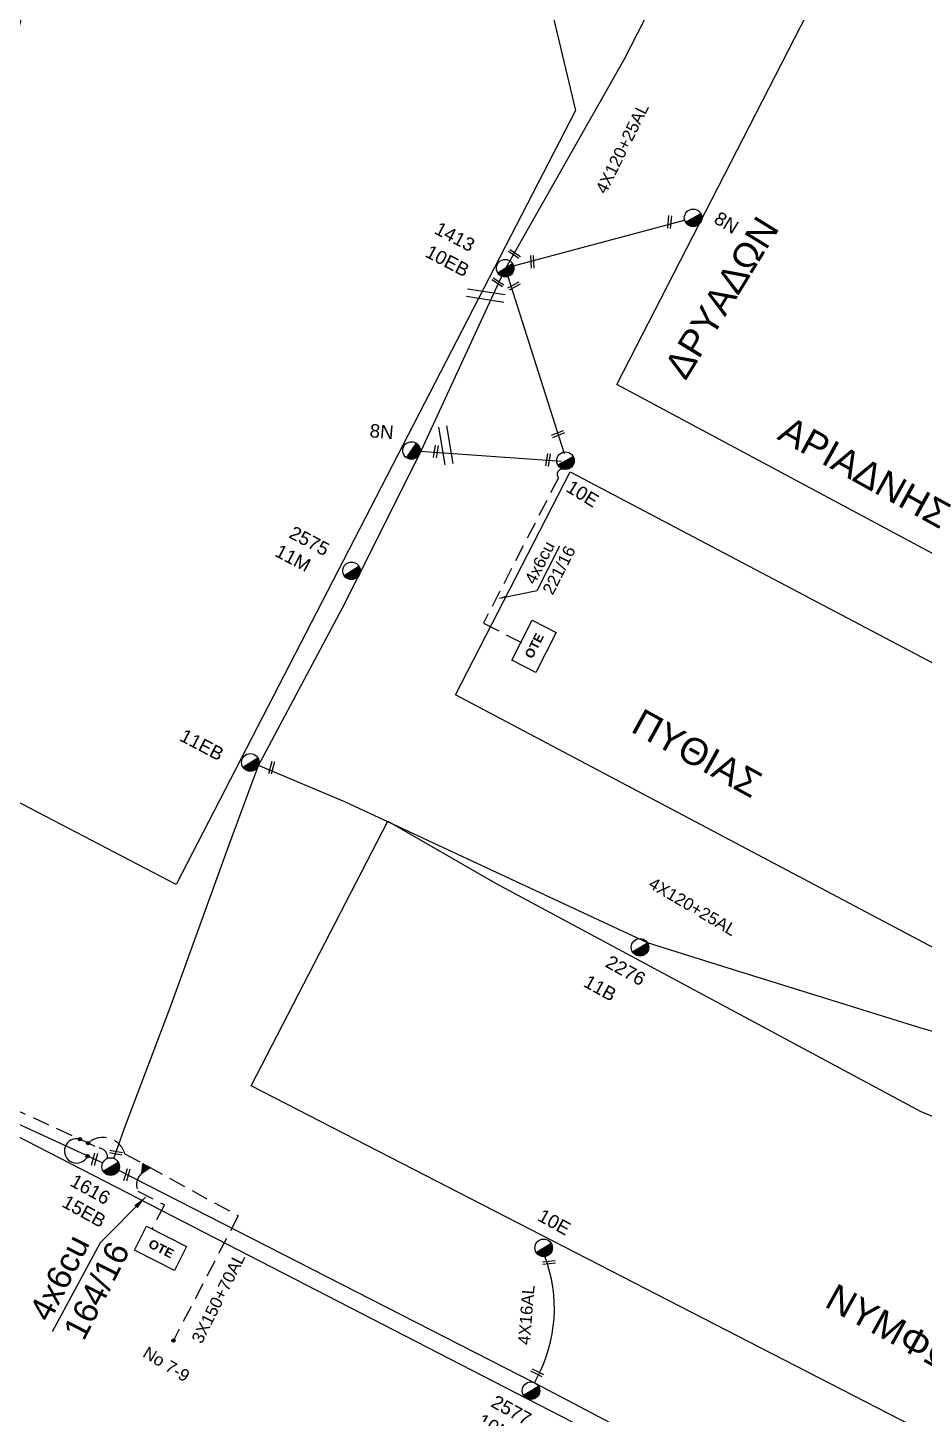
# Model space of a CAD drawing. Header units: millimetres. Extents: x 2087 to 5289, y 222 to 1137.
# Drawn here: x 2899.1 to 2965.9, y 556.6 to 660 of the extents above; entities that cross this region are included whole.
import ezdxf

# ---------------------------------------------------------------- set-up
doc = ezdxf.new("R2010")
doc.units = ezdxf.units.MM
doc.linetypes.add('DASHED', pattern=[19.05, 12.7, -6.35])
for name, color, linetype in [('Pillar OTE', 7, 'Continuous'), ('Άγνωστα', 7, 'Continuous'), ('Γυμνά εναέρια ΧΤ (3Φ)   4x16CU', 7, 'Continuous'), ('Γυμνά εναέρια ΧΤ και ΦΟΠ (3Φ)   4x50+16AL', 7, 'Continuous'), ('Επιγραφές - Σχήματα', 7, 'Continuous'), ('Καλώδια ΧΤ   3x150+70AL', 7, 'DASHED'), ('Μηχανική τομή', 7, 'Continuous'), ('Στύλος ΦΜ', 7, 'Continuous'), ('Στύλος ΦΜ @ 1', 7, 'Continuous'), ('Συνδέσεις', 7, 'Continuous'), ('Συνεστραμμένα ΧΤ   3x70+54.6+25 AL', 7, 'SYN_LINE'), ('Συνεστραμμενα ΧΤ  4Χ120+25 Al', 7, 'Continuous'), ('Τομή', 7, 'Continuous'), ('Υπόβαθρο ΔΕΗ', 7, 'Continuous'), ('Υπόγεια καλώδια Παροχών ΧΤ   4x50AL', 7, 'DASHED'), ('Υπόγεια καλώδια Παροχών ΧΤ   4x6', 7, 'DASHED')]:
    doc.layers.add(name, color=color, linetype=linetype)
doc.styles.add('arial', font='arial.ttf')
doc.styles.get("Standard").update_dxf_attribs({"font": 'arial.ttf'})
doc.linetypes.add('SYN_LINE', pattern='A,0.5,-0.0001,["/\\/\\/\\/",Standard,S=0.1,R=0,X=0,Y=-0.05],-0.25', length=0.7501)
doc.dimstyles.new('ISO-25', dxfattribs={"dimtxt": 2.5, "dimasz": 2.5, "dimexe": 1.25, "dimexo": 0.625, "dimtad": 1, "dimtxsty": 'Standard', "dimcen": 2.5, "dimadec": 0, "dimazin": 0, "dimtfac": 1, "dimtmove": 0, "dimatfit": 3, "dimfxl": 1, "dimarcsym": 0})

# ---------------------------------------------------------------- blocks, each defined once
blk = doc.blocks.new('ΤΟΜΗ')
at = {"layer": 'Τομή', "ltscale": 40}
for p, q in [((-5.68, 0), (5.68, 0)), ((5.68, -2.33), (-5.68, -2.33))]:
    blk.add_line(p, q, dxfattribs=at)
blk = doc.blocks.new('ΜΗΧΑΝΙΚΗ ΤΟΜΗ')
at = {"layer": 'Μηχανική τομή', "ltscale": 40}
for p, q in [((-1.89, 0.78), (1.89, 0.78)), ((1.89, 0), (-1.89, 0))]:
    blk.add_line(p, q, dxfattribs=at)
blk = doc.blocks.new('ΥΠΑΡΧΩΝ ΤΣΙΜΕΝΤΕΝΙΟΣ ΣΤΥΛΟΣ')
at = {"layer": 'Στύλος ΦΜ'}
blk.add_hatch(color=7, dxfattribs=at).paths.add_polyline_path([(-1.29, -2.28, 0.574793), (2.62, 0, 0.268822), (1.3, 2.27)])
at = {"layer": 'Στύλος ΦΜ', "color": 7}
blk.add_line((-1.29, -2.28), (1.3, 2.27), dxfattribs=at)
blk.add_circle((0, 0), 2.62, dxfattribs=at)
at = {"layer": 'Στύλος ΦΜ', "flags": 4}
for tag, p in [('ΑΡΙΘΜΟΣ', (-4.68, 8.05)), ('ΤΥΠΟΣ', (-4.91, 3.03))]:
    blk.add_attdef(tag, p, '', height=4, dxfattribs=at)
blk = doc.blocks.new('_ΣΥΝΔΕΣΗ')
at = {"layer": 'Συνδέσεις', "linetype": 'SYN_LINE', "ltscale": 40}
blk.add_hatch(color=256, dxfattribs=at).paths.add_polyline_path([(0.5, -0.01, 1), (-0.5, -0.01, 1)])
at = {"layer": 'Συνδέσεις'}
blk.add_circle((0, -0.01), 0.5, dxfattribs=at)
blk = doc.blocks.new('PILLAR ΟΤΕ')
at = {"layer": 'Pillar OTE', "ltscale": 40}
blk.add_lwpolyline([(-3.31, 2.02), (3.39, 2.02), (3.39, -1.99), (-3.31, -1.99)], close=True, dxfattribs=at)
at = {"layer": 'Pillar OTE', "insert": (-1.81, 0.71), "char_height": 1.3575, "width": 109.961, "attachment_point": 1}
blk.add_mtext('{\\fArial|b1|i0|c161|p34;OTE}', dxfattribs=at)

msp = doc.modelspace()

# ---------------------------------------------------------------- hatches: boundary and pattern name
at = {"layer": 'Pillar OTE', "ltscale": 40}
h = msp.add_hatch(color=256, dxfattribs=at)
h.dxf.hatch_style = 1
h.paths.add_polyline_path([(2907.64, 575.34), (2907.57, 574.59), (2908.19, 575.02)])

# ---------------------------------------------------------------- linework, layer by layer
msp.add_lwpolyline([(2908.19, 575.02), (2907.57, 574.59), (2907.64, 575.34), (2908.19, 575.02)], dxfattribs=at)
at = {"layer": 'Άγνωστα', "color": 6, "linetype": 'SYN_LINE', "ltscale": 10}
for points in [[(2935.31, 642.27), (2948.07, 645.68)], [(2934.88, 641.47), (2939.09, 628.28)], [(2928.34, 628.45), (2938.88, 627.71)]]:
    msp.add_lwpolyline(points, dxfattribs=at)
at = {"layer": 'Άγνωστα', "color": 27, "linetype": 'SYN_LINE', "ltscale": 10}
msp.add_lwpolyline([(2905.48, 575.71), (2906.28, 577.97), (2909.73, 587.09), (2914.13, 599.25), (2916.29, 605.02), (2922.52, 616.71), (2923.86, 619.37), (2928.28, 628.21), (2934.56, 641.77)], dxfattribs=at)
at = {"layer": 'Γυμνά εναέρια ΧΤ (3Φ)   4x16CU', "color": 2}
msp.add_lwpolyline([(2936.87, 558.98), (2937.03, 559.28, 0.217074), (2937.64, 568.42, -1.44615)], format="xyb", dxfattribs=at)
at = {"layer": 'Γυμνά εναέρια ΧΤ και ΦΟΠ (3Φ)   4x50+16AL', "color": 2, "linetype": 'Continuous', "ltscale": 0.1}
msp.add_lwpolyline([(2905.84, 574.83), (2936.87, 558.98), (2958.8, 547.45)], dxfattribs=at)
at = {"layer": 'Καλώδια ΧΤ   3x150+70AL', "color": 2, "linetype": 'DASHED', "ltscale": 0.1}
for points in [[(2890.81, 582.74), (2904.4, 576.48, -0.408873), (2905.02, 575.71)], [(2903.58, 576.86, -0.544679), (2906.31, 576.06), (2914.77, 571.43), (2909.93, 562.13)]]:
    msp.add_lwpolyline(points, format="xyb", dxfattribs=at)
at = {"layer": 'Συνεστραμμένα ΧΤ   3x70+54.6+25 AL', "color": 2, "linetype": 'SYN_LINE', "ltscale": 10}
msp.add_lwpolyline([(2865.4, 593.45), (2904.66, 575.37)], dxfattribs=at)
at = {"layer": 'Συνεστραμμενα ΧΤ  4Χ120+25 Al', "color": 6, "linetype": 'SYN_LINE', "ltscale": 10}
msp.add_lwpolyline([(2934.63, 641.91), (2943.55, 657.66), (2950.09, 670.43), (2953.47, 677.31)], dxfattribs=at)
at = {"layer": 'Συνεστραμμενα ΧΤ  4Χ120+25 Al', "color": 27, "linetype": 'SYN_LINE', "ltscale": 10}
msp.add_lwpolyline([(2988.83, 578.4), (2978.34, 581.83), (2965.8, 585.39), (2950.93, 590.02), (2945.3, 591.79), (2922.72, 602.3), (2916.29, 605.02)], dxfattribs=at)
at = {"layer": 'Υπόβαθρο ΔΕΗ'}
for points in [[(2969.02, 684.07), (3018.03, 657.72), (2979.52, 584.61), (2930.98, 610.28), (2939.53, 626.9), (2988.27, 601.22)], [(2991.54, 607.44), (2943.02, 633.41), (2969.02, 684.07)], [(2899.31, 663.59), (2937.3, 664.93), (2939.93, 653.85), (2910.14, 596.13), (2885.53, 608.95), (2899.31, 663.59)], [(2937.06, 618.07), (2938.76, 621.38)], [(2879.82, 586.86), (2948.81, 551.37), (2909.94, 479.72), (2858.51, 502.53), (2879.82, 586.86)], [(2904.48, 569.41), (2900.9, 562.78)]]:
    msp.add_lwpolyline(points, dxfattribs=at)
for points in [[(2915.73, 581.13), (2925.94, 600.86), (2933.96, 596.24), (2965.69, 579.22), (2968.47, 578.06), (2985.35, 569.12), (3021.12, 549.44), (3012, 531.54, 0.100994)], [(3012, 531.54, -0.436171), (3011.88, 531.51), (3010.96, 531.88), (2990.07, 542.89), (2915.73, 581.13)]]:
    msp.add_lwpolyline(points, format="xyb", dxfattribs=at)
msp.add_arc((2902.71, 576.27), 0.911, 73.6439, 335.5776, dxfattribs=at)
at = {"layer": 'Υπόγεια καλώδια Παροχών ΧΤ   4x6', "color": 6, "linetype": 'DASHED', "ltscale": 0.1}
msp.add_lwpolyline([(2939.09, 627.09, 0.764749), (2938.65, 626.47), (2933.07, 615.63), (2935.89, 614.18)], format="xyb", dxfattribs=at)
at = {"layer": 'Υπόγεια καλώδια Παροχών ΧΤ   4x6', "color": 2, "linetype": 'DASHED', "ltscale": 0.1}
msp.add_lwpolyline([(2907.57, 574.59, 0.330744), (2907.28, 573.28), (2909.26, 572.26), (2908.35, 570.48)], format="xyb", dxfattribs=at)

# ---------------------------------------------------------------- block references
at = {"layer": 'Pillar OTE', "xscale": 0.5, "yscale": 0.5, "zscale": 0.5}
for p, rotation in [((2936.83, 613.87), 62.78261531645214), ((2908.95, 569), 333)]:
    msp.add_blockref('PILLAR ΟΤΕ', p, dxfattribs=dict(at, rotation=rotation))
at = {"layer": 'Μηχανική τομή'}
for p, xscale, yscale, zscale, rotation in [((2946.85, 645.54), 0.2499999999999994, 0.2499999999999994, 0.2499999999999994, 264.2799181398838), ((2935.42, 643.23), 0.2499999999999994, 0.2499999999999994, 0.2499999999999994, 146.2978261429696), ((2936.61, 642.56), 0.2499999999999995, 0.2499999999999995, 0.2499999999999995, 273.2659492104429), ((2934.19, 641.12), 0.2499999999999994, 0.2499999999999994, 0.2499999999999994, 146.2978261429696), ((2935.3, 640.85), 0.2499999999999995, 0.2499999999999995, 0.2499999999999995, 207.7407658683296), ((2938.66, 629.63), 0.2499999999999996, 0.2499999999999996, 0.2499999999999996, 22.28811342408576), ((2929.41, 628.44), 0.2499999999999995, 0.2499999999999995, 0.2499999999999995, 260.9730075197434), ((2937.78, 627.81), 0.2499999999999996, 0.2499999999999996, 0.2499999999999996, 260.9730075197434), ((2917.36, 604.82), 0.2499999999999998, 0.2499999999999998, 0.2499999999999998, 74.85417437094054), ((2904.14, 575.61), 0.2499999999999998, 0.2499999999999998, 0.2499999999999998, 74.44266566311089), ((2905.66, 576.24), 0.2499999999999998, 0.2499999999999998, 0.2499999999999998, 169.0515205153155), ((2906.56, 574.46), 0.2499999999999998, 0.2499999999999998, 0.2499999999999998, 74.44266566311089), ((2937.96, 567.85), 0.24999999999974, 0.24999999999974, 0.24999999999974, 5.91376723486743), ((2937.02, 559.63), 0.2499999999999999, 0.2499999999999999, 0.2499999999999999, 332.579859277523)]:
    msp.add_blockref('ΜΗΧΑΝΙΚΗ ΤΟΜΗ', p, dxfattribs=dict(at, xscale=xscale, yscale=yscale, zscale=zscale, rotation=rotation))
at = {"layer": 'Στύλος ΦΜ @ 1', "ltscale": 40}
ref = msp.add_blockref('ΥΠΑΡΧΩΝ ΤΣΙΜΕΝΤΕΝΙΟΣ ΣΤΥΛΟΣ', (2948.7, 645.85), dxfattribs=dict(at, xscale=0.2499999999999999, yscale=0.2499999999999999, zscale=0.2499999999999999, rotation=328.5155825786242))
ref.add_attrib('ΤΥΠΟΣ', '8N', (2950.17, 645.53), dxfattribs={"layer": 'Στύλος ΦΜ', "height": 1, "rotation": 328.5156, "flags": 4})
ref = msp.add_blockref('ΥΠΑΡΧΩΝ ΤΣΙΜΕΝΤΕΝΙΟΣ ΣΤΥΛΟΣ', (2934.68, 642.09), dxfattribs=dict(at, xscale=0.2499999999999999, yscale=0.2499999999999999, zscale=0.2499999999999999, rotation=332.2072034596766))
ref.add_attrib('ΤΥΠΟΣ', '1413', (2929.32, 644.72), dxfattribs={"layer": 'Στύλος ΦΜ', "height": 1, "rotation": 332.2072, "flags": 4})
ref.add_attrib('ΑΡΙΘΜΟΣ', '10EB', (2928.64, 642.99), dxfattribs={"layer": 'Στύλος ΦΜ', "height": 1, "rotation": 332.2072, "flags": 4})
ref = msp.add_blockref('ΥΠΑΡΧΩΝ ΤΣΙΜΕΝΤΕΝΙΟΣ ΣΤΥΛΟΣ', (2927.69, 628.5), dxfattribs=dict(at, xscale=0.2499999999999999, yscale=0.2499999999999999, zscale=0.2499999999999999, rotation=355.2748232400186))
ref.add_attrib('ΤΥΠΟΣ', '8N', (2924.54, 629.49), dxfattribs={"layer": 'Στύλος ΦΜ', "height": 1, "rotation": 355.2748, "flags": 4})
ref = msp.add_blockref('ΥΠΑΡΧΩΝ ΤΣΙΜΕΝΤΕΝΙΟΣ ΣΤΥΛΟΣ', (2939.18, 627.74), dxfattribs=dict(at, xscale=0.2499999999999999, yscale=0.2499999999999999, zscale=0.2499999999999999, rotation=328.5155825786242))
ref.add_attrib('ΤΥΠΟΣ', '10Ε', (2939.14, 625.5), dxfattribs={"layer": 'Στύλος ΦΜ', "height": 1, "rotation": 328.5156, "flags": 4})
ref = msp.add_blockref('ΥΠΑΡΧΩΝ ΤΣΙΜΕΝΤΕΝΙΟΣ ΣΤΥΛΟΣ', (2923.22, 619.52), dxfattribs=dict(at, xscale=0.2499999999999999, yscale=0.2499999999999999, zscale=0.2499999999999999, rotation=332.2072034596766))
ref.add_attrib('ΤΥΠΟΣ', '2575', (2918.47, 622.04), dxfattribs={"layer": 'Στύλος ΦΜ', "height": 1, "rotation": 332.2072, "flags": 4})
ref.add_attrib('ΑΡΙΘΜΟΣ', '11Μ', (2917.42, 620.67), dxfattribs={"layer": 'Στύλος ΦΜ', "height": 1, "rotation": 332.2072, "flags": 4})
ref = msp.add_blockref('ΥΠΑΡΧΩΝ ΤΣΙΜΕΝΤΕΝΙΟΣ ΣΤΥΛΟΣ', (2915.67, 605.24), dxfattribs=dict(at, xscale=0.2499999999999999, yscale=0.2499999999999999, zscale=0.2499999999999999, rotation=332.2072034596766))
ref.add_attrib('ΤΥΠΟΣ', '11EB', (2910.32, 606.91), dxfattribs={"layer": 'Στύλος ΦΜ', "height": 1, "rotation": 332.2072, "flags": 4})
ref = msp.add_blockref('ΥΠΑΡΧΩΝ ΤΣΙΜΕΝΤΕΝΙΟΣ ΣΤΥΛΟΣ', (2944.74, 591.45), dxfattribs=dict(at, xscale=0.2499999999999997, yscale=0.2499999999999997, zscale=0.2499999999999997, rotation=331.0369859136696))
ref.add_attrib('ΤΥΠΟΣ', '2276', (2942.07, 590.04), dxfattribs={"layer": 'Στύλος ΦΜ', "height": 1, "rotation": 331.037, "flags": 4})
ref.add_attrib('ΑΡΙΘΜΟΣ', '11B', (2940.44, 588.58), dxfattribs={"layer": 'Στύλος ΦΜ', "height": 1, "rotation": 331.037, "flags": 4})
ref = msp.add_blockref('ΥΠΑΡΧΩΝ ΤΣΙΜΕΝΤΕΝΙΟΣ ΣΤΥΛΟΣ', (2905.25, 575.1), dxfattribs=dict(at, xscale=0.2499999999999997, yscale=0.2499999999999997, zscale=0.2499999999999997, rotation=331.0369859136696))
ref.add_attrib('ΤΥΠΟΣ', '1616', (2902.14, 573.72), dxfattribs={"layer": 'Στύλος ΦΜ', "height": 1, "rotation": 331.037, "flags": 4})
ref.add_attrib('ΑΡΙΘΜΟΣ', '15EB', (2901.54, 572.16), dxfattribs={"layer": 'Στύλος ΦΜ', "height": 1, "rotation": 331.037, "flags": 4})
ref = msp.add_blockref('ΥΠΑΡΧΩΝ ΤΣΙΜΕΝΤΕΝΙΟΣ ΣΤΥΛΟΣ', (2937.55, 569.04), dxfattribs=dict(at, xscale=0.2499999999999997, yscale=0.2499999999999997, zscale=0.2499999999999997, rotation=331.0369859136696))
ref.add_attrib('ΤΥΠΟΣ', '10Ε', (2937.02, 571.13), dxfattribs={"layer": 'Στύλος ΦΜ', "height": 1, "rotation": 331.037, "flags": 4})
ref = msp.add_blockref('ΥΠΑΡΧΩΝ ΤΣΙΜΕΝΤΕΝΙΟΣ ΣΤΥΛΟΣ', (2936.61, 558.39), dxfattribs=dict(at, xscale=0.2499999999999997, yscale=0.2499999999999997, zscale=0.2499999999999997, rotation=331.0369859136696))
ref.add_attrib('ΤΥΠΟΣ', '2577', (2933.54, 557.25), dxfattribs={"layer": 'Στύλος ΦΜ', "height": 1, "rotation": 331.037, "flags": 4})
ref.add_attrib('ΑΡΙΘΜΟΣ', '10Μ', (2932.51, 555.86), dxfattribs={"layer": 'Στύλος ΦΜ', "height": 1, "rotation": 331.037, "flags": 4})
at = {"layer": 'Συνδέσεις', "xscale": 0.25, "yscale": 0.25, "zscale": 0.25}
for p in [(2902.96, 577.14), (2903.58, 576.86), (2903.53, 575.89), (2909.93, 562.13)]:
    msp.add_blockref('_ΣΥΝΔΕΣΗ', p, dxfattribs=at)
at = {"layer": 'Τομή', "xscale": 0.2499999999999999, "yscale": 0.2499999999999999, "zscale": 0.2499999999999999}
for p, rotation in [((2933.28, 640.34), 351.0809514421006), ((2929.97, 628.83), 99.59647726251859)]:
    msp.add_blockref('ΤΟΜΗ', p, dxfattribs=dict(at, rotation=rotation))

# ---------------------------------------------------------------- texts
at = {"layer": 'Άγνωστα', "ltscale": 40, "char_height": 0.9, "width": 69.1904, "attachment_point": 1, "style": 'arial'}
for s, insert, rotation in [('4X120+25AL', (2941.38, 647.96), 63.6323), ('4X120+25AL', (2945.75, 596.73), 329.6165), ('4X16AL', (2935.62, 561.85), 85.3102), ('Νο 7-9', (2908.04, 561.74), 328.4446)]:
    msp.add_mtext(s, dxfattribs=dict(at, insert=insert, rotation=rotation))
at = {"layer": 'Επιγραφές - Σχήματα', "ltscale": 40, "char_height": 2, "width": 21.1415, "attachment_point": 1, "style": 'arial'}
for s, insert, rotation in [('ΔPYAΔΩN', (2946.44, 634.71), 58.3323), ('ΑΡΙΑΔΝΗΣ', (2955.87, 631.14), 331.0093), ('ΠΥΘΙΑΣ', (2944.93, 609.33), 331.0093), ('ΝΥΜΦΩΝ', (2959.38, 566.46), 331.0093)]:
    msp.add_mtext(s, dxfattribs=dict(at, insert=insert, rotation=rotation))
at = {"layer": 'Καλώδια ΧΤ   3x150+70AL', "color": 0, "ltscale": 40, "insert": (2911.24, 562.23), "char_height": 0.9, "width": 69.1904, "attachment_point": 1, "rotation": 63.3143, "style": 'arial'}
msp.add_mtext('3X150+70AL', dxfattribs=at)
at = {"layer": 'Υπόγεια καλώδια Παροχών ΧΤ   4x50AL', "color": 7, "ltscale": 0.2, "attachment_point": 1, "rotation": 63}
for s, insert, char_height in [('4x6cu', (2936.09, 618.85), 0.9), ('221/16', (2937.42, 618.07), 0.9), ('4x6cu', (2899.09, 564.24), 1.8), ('164/16', (2901.64, 562.85), 1.8)]:
    msp.add_mtext_dynamic_manual_height_columns(s, width=1.8, gutter_width=12.5, heights=[0.118], dxfattribs=dict(at, insert=insert, char_height=char_height))

# ---------------------------------------------------------------- leaders
at = {"layer": 'Επιγραφές - Σχήματα', "ltscale": 40}
for points, override in [([(2934.27, 617.49), (2937.06, 618.07)], {"dimasz": 0.5, "dimtad": 0}), ([(2907.84, 572.82), (2904.48, 569.41)], {"dimasz": 1, "dimtad": 0})]:
    msp.add_leader(points, dimstyle='ISO-25', override=override, dxfattribs=at)

doc.saveas('drawing.dxf')
